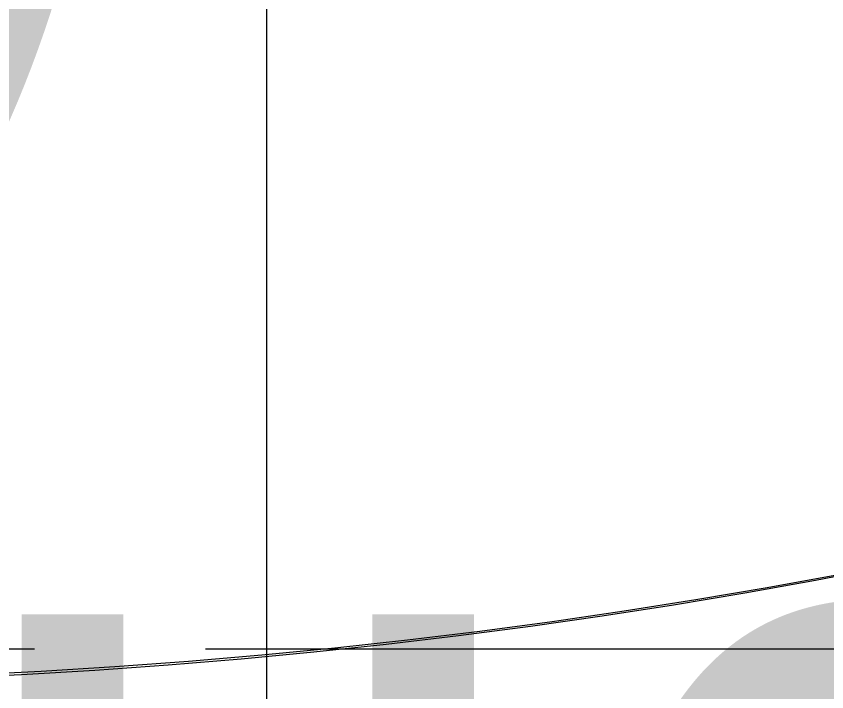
# Model space of a CAD drawing. Header units: millimetres. Extents: x 0 to 627661, y -95767 to 300888.
# Drawn here: x 508869 to 510053, y 26589 to 27576 of the extents above; entities that cross this region are included whole.
import ezdxf
from ezdxf.enums import TextEntityAlignment as Align

# ---------------------------------------------------------------- set-up
doc = ezdxf.new("R2018")
doc.units = ezdxf.units.MM
doc.linetypes.add('CENTER', pattern=[2, 1.25, -0.25, 0.25, -0.25])
for name, color, linetype, lineweight in [('_TEXT', 7, 'Continuous', 30), ('АР_Маркер экспликации', 239, 'Continuous', 13), ('АР_Номер помещения', 250, 'Continuous', 9), ('АР_Оси', 7, 'Continuous', 25), ('АР_Подоконники', 163, 'Continuous', 9), ('АР_Сущ Несущая стена', 250, 'Continuous', 50)]:
    doc.layers.add(name, color=color, linetype=linetype, lineweight=lineweight)
doc.layers.add('АР_Названия помещений', color=124, linetype='Continuous', lineweight=5, plot=False)
doc.layers.add('АР_Помещения_площадь', color=19, linetype='Continuous', lineweight=9, plot=False)
doc.styles.add('ISOCPEUR', font='', dxfattribs={"height": 250})
doc.styles.get("Standard").update_dxf_attribs({"font": 'GOST.TTF'})
doc.styles.get('ISOCPEUR').set_extended_font_data('ISOCPEUR', italic=True)

# ---------------------------------------------------------------- blocks, each defined once
blk = doc.blocks.new('*U87')
at = {"color": 7, "style": 'ISOCPEUR', "width": 0.7, "flags": 1}
blk.add_attdef('КАТЕГОРИЯ', (-499.2, -2092.2), '', height=250, dxfattribs=at)
at = {"layer": 'АР_Номер помещения', "color": 7, "style": 'ISOCPEUR', "width": 0.7}
blk.add_attdef('НОМЕР_ПОМЕЩЕНИЯ', text='', height=300, dxfattribs=at).set_placement((-13874.5, 6637.6), align=Align.MIDDLE_CENTER)
at = {"layer": 'АР_Помещения_площадь', "color": 7, "lineweight": 30, "width": 0.7, "flags": 104}
blk.add_attdef('ИМЯ_ПОМЕЩЕНИЯ', text='', height=100, dxfattribs=at).set_placement((157.6, 1217.1), align=Align.MIDDLE_CENTER)
at = {"layer": 'АР_Помещения_площадь', "color": 7, "style": 'ISOCPEUR', "width": 0.7}
blk.add_attdef('ПЛОЩАДЬ_ПОМЕЩЕНИЯ', text='', height=200, dxfattribs=at).set_placement((-12654.6, 407.7), align=Align.MIDDLE_RIGHT)
blk = doc.blocks.new('*U85')
at = {"color": 7, "style": 'ISOCPEUR', "width": 0.7, "flags": 1}
blk.add_attdef('КАТЕГОРИЯ', (-499.2, -2092.2), '', height=250, dxfattribs=at)
at = {"layer": 'АР_Номер помещения', "color": 7, "style": 'ISOCPEUR', "width": 0.7}
blk.add_attdef('НОМЕР_ПОМЕЩЕНИЯ', text='', height=300, dxfattribs=at).set_placement((-17424.9, 1870.8), align=Align.MIDDLE_CENTER)
at = {"layer": 'АР_Помещения_площадь', "color": 7, "lineweight": 30, "width": 0.7, "flags": 104}
blk.add_attdef('ИМЯ_ПОМЕЩЕНИЯ', text='', height=100, dxfattribs=at).set_placement((157.6, 1217.1), align=Align.MIDDLE_CENTER)
at = {"layer": 'АР_Помещения_площадь', "color": 7, "style": 'ISOCPEUR', "width": 0.7}
blk.add_attdef('ПЛОЩАДЬ_ПОМЕЩЕНИЯ', text='', height=200, dxfattribs=at).set_placement((-12452.8, 399.4), align=Align.MIDDLE_RIGHT)

msp = doc.modelspace()

# ---------------------------------------------------------------- linework, layer by layer
at = {"layer": '_TEXT', "color": 1, "lineweight": 9, "ltscale": 500}
msp.add_lwpolyline([(488879.7, 32861.6), (509234.2, 33276.9), (509234.2, -3143.1), (488879.7, -3558.4)], close=True, dxfattribs=at)
at = {"layer": 'АР_Оси', "linetype": 'CENTER', "lineweight": 9, "ltscale": 1000}
msp.add_line((481145.2, 26651.6), (564323.6, 26651.6), dxfattribs=at)
at = {"layer": 'АР_Подоконники', "lineweight": 9, "ltscale": 100}
for centre, radius, start, end in [((508407.5, 35529.5), 8924.1, 271.10883, 356.40396), ((508397.1, 35541.8), 8940.2, 271.69125, 356.32908)]:
    msp.add_arc(centre, radius, start, end, dxfattribs=at)
at = {"layer": 'АР_Сущ Несущая стена', "lineweight": 9, "ltscale": 100}
for centre, radius, start, end in [((508388.8, 35553.5), 9144.3, 272.82064, 356.28873), ((508396.5, 35535.5), 9778.7, 272.59255, 356.63539)]:
    msp.add_arc(centre, radius, start, end, dxfattribs=at)

# ---------------------------------------------------------------- block references
at = {"layer": 'АР_Маркер экспликации', "lineweight": 9}
ref = msp.add_blockref('*U87', (505402.9, 26923.3), dxfattribs=at)
lines = msp.add_mtext('\\W0.8000;Кабинет материальной технологии тип 2', dxfattribs={"layer": 'АР_Названия помещений', "insert": (491568.6, 31731.1), "char_height": 4891.956, "width": 926.94, "attachment_point": 1})
ref.add_attrib('ИМЯ_ПОМЕЩЕНИЯ', '', (491568.6, 31731.1), dxfattribs={"flags": 104}).embed_mtext(lines)
ref = msp.add_blockref('*U85', (517358.4, 26498.7), dxfattribs=at)
lines = msp.add_mtext('\\W0.8000;Артистическая', dxfattribs={"layer": 'АР_Названия помещений', "insert": (502440.1, 27068.1), "char_height": 1576.782, "width": 926.94, "attachment_point": 1})
ref.add_attrib('ИМЯ_ПОМЕЩЕНИЯ', '', (502440.1, 27068.1), dxfattribs={"flags": 104}).embed_mtext(lines)

doc.saveas('drawing.dxf')
